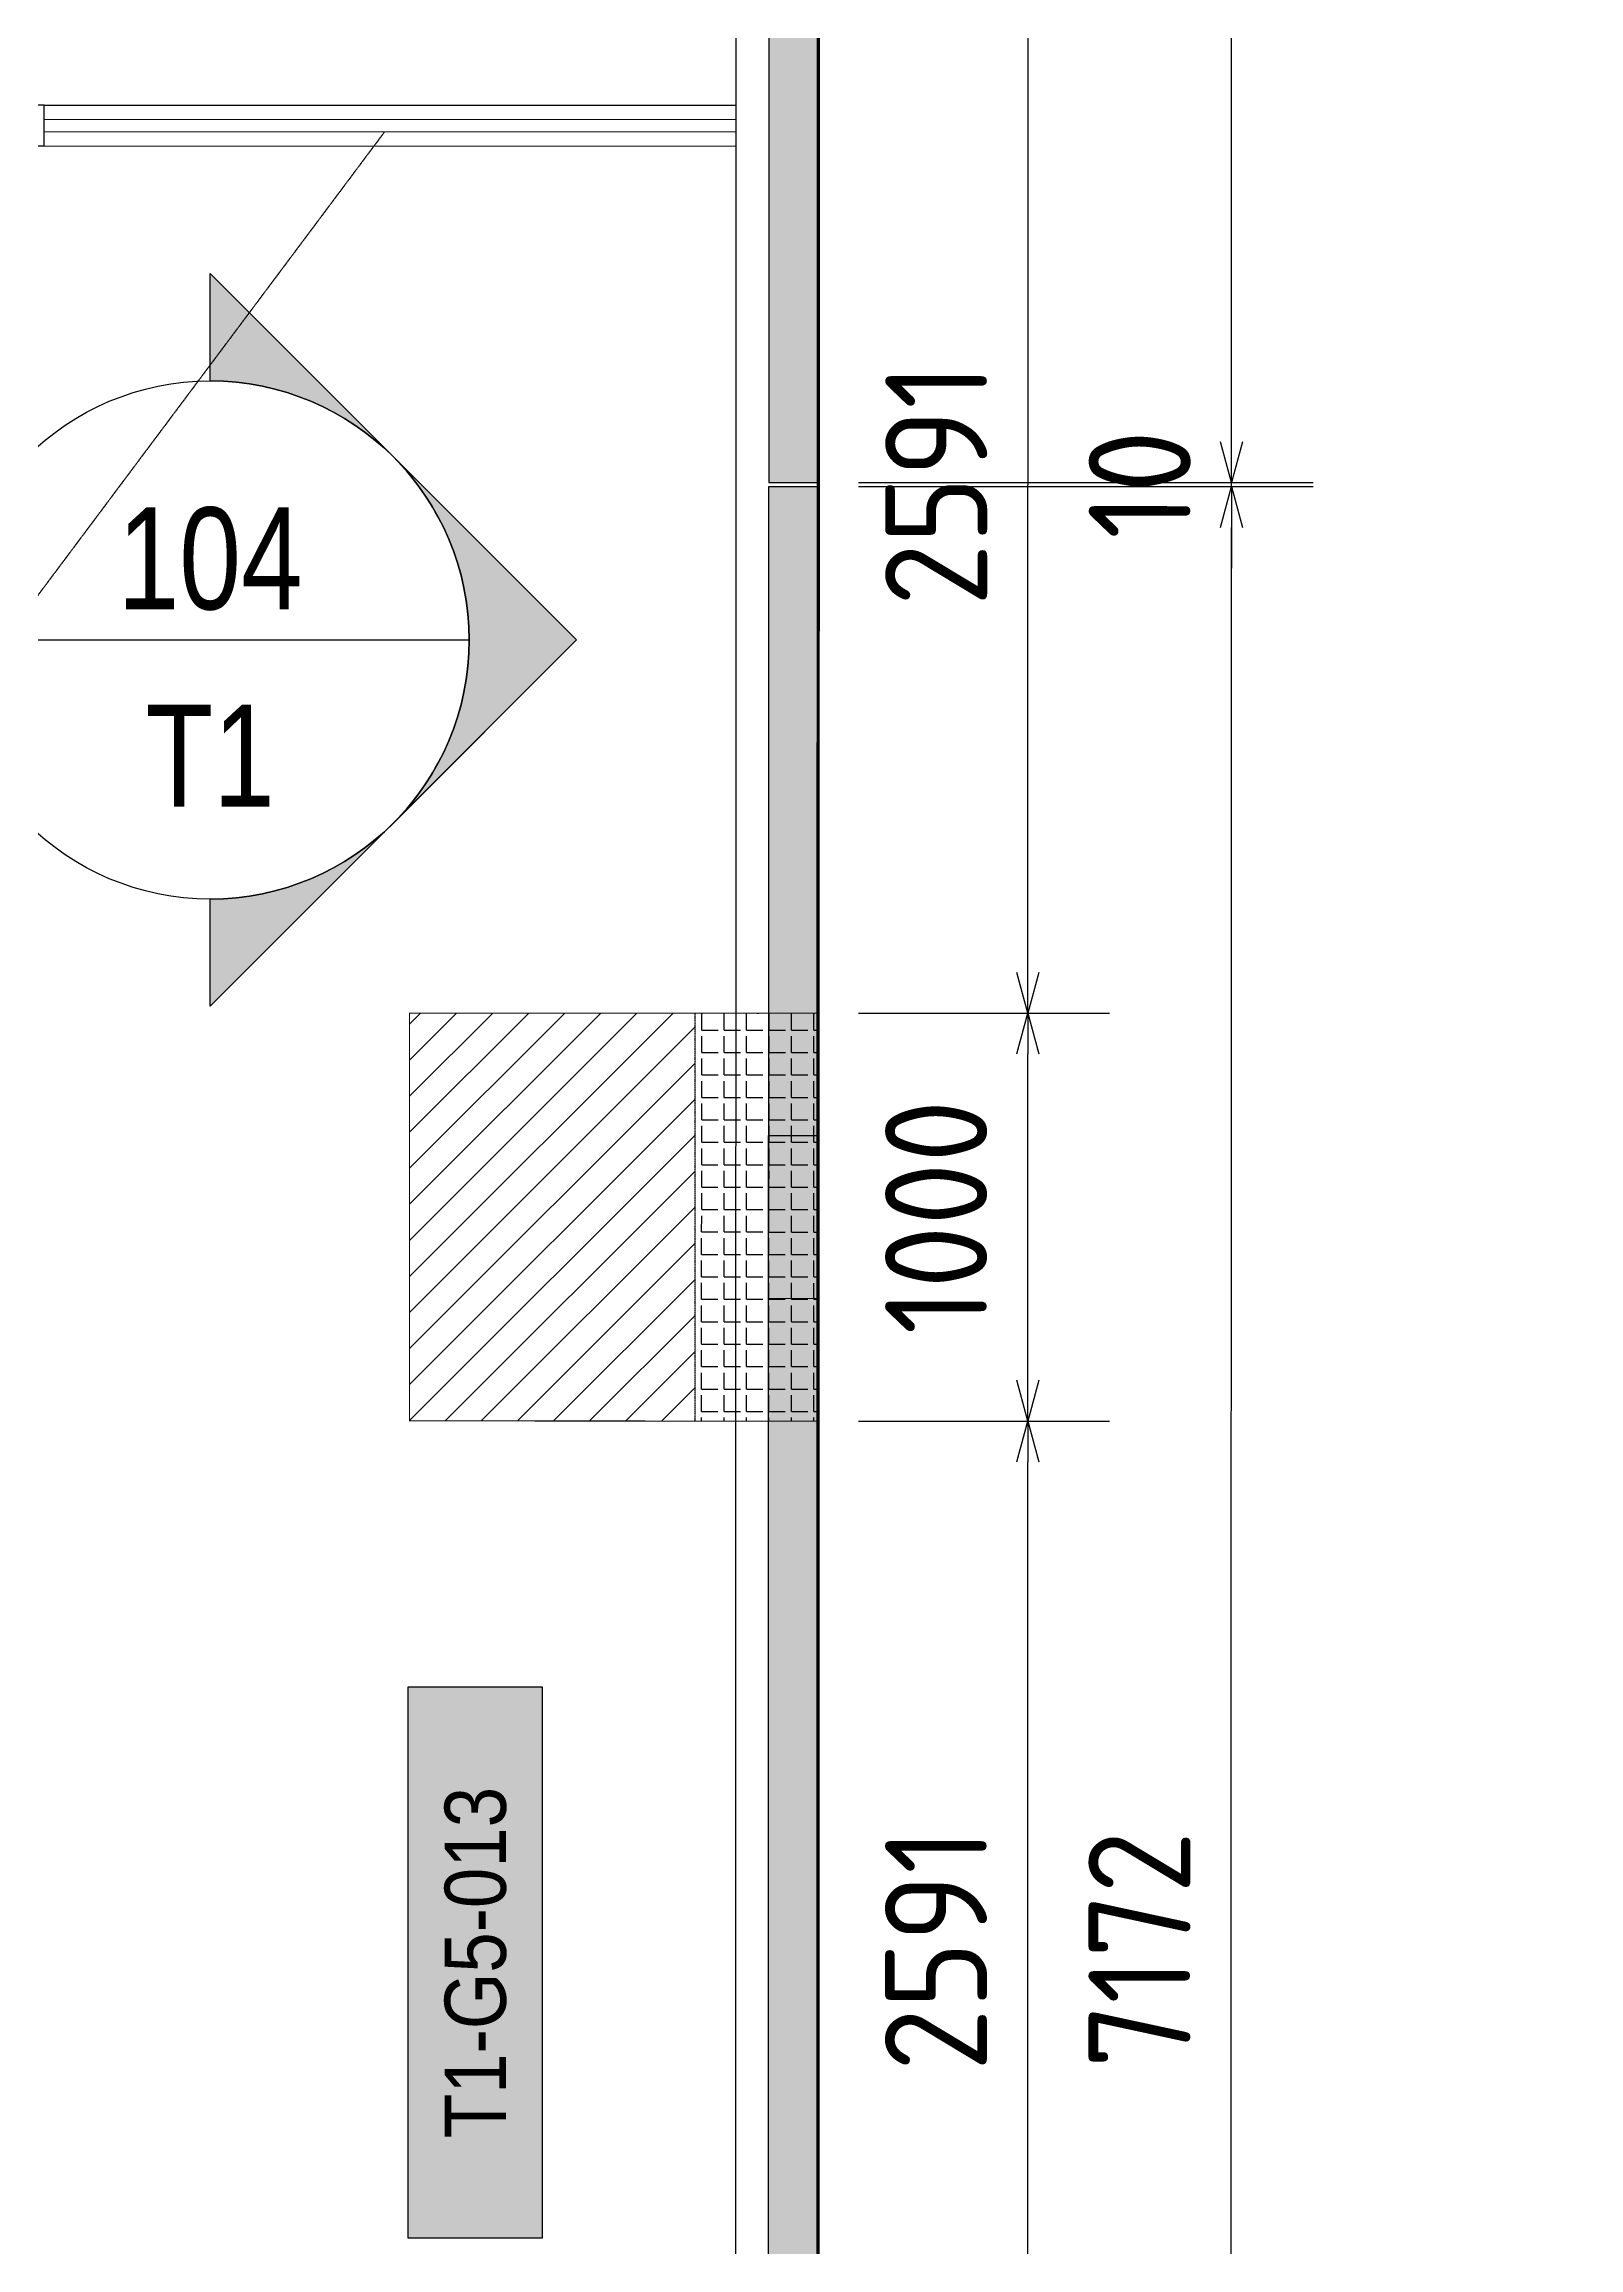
# Model space of a CAD drawing. Header units: centimetres. Extents: x -6122352 to 4157695, y -1694241 to 1947892.
# Drawn here: x 142459 to 146221, y -166526 to -161124 of the extents above; entities that cross this region are included whole.
import ezdxf
from ezdxf.enums import TextEntityAlignment as Align
from ezdxf.xclip import XClip

# ---------------------------------------------------------------- set-up
doc = ezdxf.new("R2010")
doc.units = ezdxf.units.CM
doc.header["$MEASUREMENT"] = 0
doc.header["$XCLIPFRAME"] = 2
doc.header["$PDMODE"] = 66
doc.header["$PDSIZE"] = 100
doc.linetypes.add('DASHED2', pattern=[0.375, 0.25, -0.125])
for name, color, linetype in [('00-MI-DIM', 7, 'Continuous'), ('@MI-FOOTINGS', 7, 'Continuous'), ('@MI-MEP', 7, 'Continuous'), ('@MI-REF LAYER', 7, 'Continuous'), ('@MI-TYPE-01', 30, 'Continuous'), ('@MI-TYPE-02', 6, 'Continuous'), ('B_TH_4', 7, 'Continuous'), ('PANEL-TAGS', 7, 'Continuous')]:
    doc.layers.add(name, color=color, linetype=linetype)
for name, color, linetype, lineweight, true_color in [('08-Compound Wall-3', 5, 'Continuous', 25, 0x0000ff), ('23585-XR-AR-DAMAC PLOT LIMITS$0$1-End units', 7, 'Continuous', 5, 0xf8991e), ('23585-XR-AR-DAMAC PLOT LIMITS$0$1-Open Space', 7, 'Continuous', 5, 0x90cf5a)]:
    doc.layers.add(name, color=color, linetype=linetype, lineweight=lineweight, true_color=true_color)
doc.layers.add('23585-XR-AR-END-GROUND FLOOR$0$A-LOVR-PLAN', color=251, linetype='Continuous', lineweight=9)
doc.layers.add('A-ANNO-TEXT', color=3, linetype='Continuous', lineweight=25)
doc.styles.add('Arial Narrow', font='ARIALN.TTF', dxfattribs={"width": 0.95, "height": 500})
doc.styles.add('PANELTAG_STYLE', font='arial.ttf')
doc.styles.add('Schueco-BEMSTIL', font='isocpeur.ttf', dxfattribs={"width": 0.9})
doc.styles.get("Standard").update_dxf_attribs({"font": 'arial.ttf'})
doc.dimstyles.new('LEADER', dxfattribs={"dimtxt": 0.18, "dimasz": 0.25, "dimexe": 0.18, "dimexo": 0.0625, "dimgap": 0.09, "dimtad": 0, "dimtih": 1, "dimtoh": 1, "dimdec": 4, "dimzin": 0, "dimdsep": 46, "dimtxsty": 'Standard', "dimblk": 'DOT', "dimcen": 0.09, "dimadec": 0, "dimazin": 0, "dimtfac": 1, "dimtdec": 4, "dimtofl": 0, "dimtmove": 0, "dimatfit": 3, "dimldrblk": 'DOT', "dimfxl": 1, "dimtolj": 1, "dimtzin": 0, "dimarcsym": 0})
doc.dimstyles.new('MI- JWC-TXT-2.5 MM', dxfattribs={"dimscale": 1.5, "dimtxt": 2.5, "dimasz": 1, "dimexe": 2, "dimexo": 1, "dimgap": 1, "dimtad": 1, "dimdec": 0, "dimdsep": 46, "dimtxsty": 'Schueco-BEMSTIL', "dimblk": 'OPEN30', "dimcen": 0, "dimdle": 2, "dimclrd": 140, "dimclre": 8, "dimclrt": 40, "dimadec": 0, "dimazin": 2, "dimtfac": 1, "dimtdec": 0, "dimtix": 1, "dimtmove": 2, "dimatfit": 3, "dimldrblk": 'OPEN', "dimfxl": 2, "dimlwd": -1, "dimlwe": -1, "dimarcsym": 0})

# ---------------------------------------------------------------- blocks, each defined once
blk = doc.blocks.new('23585-XR-AR-BOUNDARY WALLS AND SETBACKS')
at = {"layer": '@MI-TYPE-01'}
blk.add_line((496617.8763, 2768885.1708), (496600.2542, 2768901.3162), dxfattribs=at)
blk.add_lwpolyline([(496618.0851, 2768885.2507), (496600.3893, 2768901.4637), (496600.2542, 2768901.3162)], dxfattribs=at)
blk = doc.blocks.new('A$C9d9485f6')
at = {"layer": 'A-ANNO-TEXT', "rotation": 312.4881850805905}
blk.add_blockref('23585-XR-AR-BOUNDARY WALLS AND SETBACKS', (-2377088.5348, -1504219.2521), dxfattribs=at)
blk = doc.blocks.new('23585-XR-AR-DAMAC PLOT LIMITS')
at = {"layer": '23585-XR-AR-DAMAC PLOT LIMITS$0$1-End units', "color": 251, "true_color": 0x636466}
blk.add_lwpolyline([(496618.0851, 2768885.2507), (496611.9049, 2768878.5059), (496594.2097, 2768894.7195), (496600.3893, 2768901.4637)], close=True, dxfattribs=at)
at = {"layer": '23585-XR-AR-DAMAC PLOT LIMITS$0$1-Open Space', "color": 251, "true_color": 0x636466}
blk.add_lwpolyline([(496620.1115, 2768887.4625), (496637.8063, 2768871.2483), (496635.7795, 2768869.0365), (496618.0851, 2768885.2507), (496600.3893, 2768901.4637), (496602.4161, 2768903.6757)], close=True, dxfattribs=at)
blk = doc.blocks.new('A$Cf093b529')
at = {"layer": 'A-ANNO-TEXT'}
blk.add_blockref('23585-XR-AR-DAMAC PLOT LIMITS', (-495391.9901, -2768603.4419), dxfattribs=at)
blk = doc.blocks.new('A$C55710cd0')
at = {"color": 1, "true_color": 0xeb0000, "const_width": 0.008}
blk.add_lwpolyline([(42.2981, -24.0002), (33.1481, -24.0001), (27.1481, -24.0001), (21.1481, -24.0001), (15.1482, -24), (9.1482, -24.0001), (0.001, -24.0001), (0, 0), (9.1481, 0), (15.1482, -0.0002), (21.1481, -0.0003), (27.1479, -0.0001), (33.1479, 0), (42.2981, 0)], close=True, dxfattribs=at)
blk = doc.blocks.new('XR-AR-END-SETTING OUT PLAN')
at = {"layer": '08-Compound Wall-3'}
for p, q in [((1900, 10600), (-523.3, 10600)), ((1900, 10500), (-523.3, 10500))]:
    blk.add_line(p, q, dxfattribs=at)
blk.add_lwpolyline([(1950, 10600), (1900, 10600), (1900, 10500), (1950, 10500)], close=True, dxfattribs=at)
at = {"layer": '23585-XR-AR-END-GROUND FLOOR$0$A-LOVR-PLAN'}
blk.add_lwpolyline([(1900, 10600), (1900, 10500)], dxfattribs=at)
blk.add_lwpolyline([(1900, 10535), (1900, 10565), (-523.3, 10565), (-523.3, 10535)], close=True, dxfattribs=at)
blk = doc.blocks.new('END UNIT')
at = {"xscale": 0.001, "yscale": 0.001, "zscale": 0.001}
blk.add_blockref('XR-AR-END-SETTING OUT PLAN', (-9.1502, 0), dxfattribs=at)
blk = doc.blocks.new('TH_4')
blk.add_blockref('END UNIT', (495802.3054, 2769130.5141))
blk = doc.blocks.new('23585-XR-AR-MALDIVE-3$0$TH_4')
at = {"layer": 'B_TH_4', "xscale": 1.000039184446315, "yscale": 1.000039184446315, "zscale": 1.000039184446315}
blk.add_blockref('TH_4', (-19.4274, -108.5069), dxfattribs=at)
blk = doc.blocks.new('_Dot')
at = {"color": 0, "linetype": 'ByBlock', "lineweight": -2}
blk.add_line((-0.5, 0), (-1, 0), dxfattribs=at)
at = {"color": 0, "linetype": 'ByBlock', "const_width": 0.5}
blk.add_lwpolyline([(-0.25, 0, 1), (0.25, 0, 1)], format="xyb", close=True, dxfattribs=at)
blk = doc.blocks.new('A$C02a1aede')
at = {"color": 1, "true_color": 0xeb0000, "const_width": 0.008}
blk.add_lwpolyline([(42.2981, -24.0002), (33.1481, -24.0001), (27.1481, -24.0001), (21.1481, -24.0001), (15.1482, -24), (9.1482, -24.0001), (0.001, -24.0001), (0, 0), (9.1481, 0), (15.1482, -0.0002), (21.1481, -0.0003), (27.1479, -0.0001), (33.1479, 0), (42.2981, 0)], close=True, dxfattribs=at)
blk = doc.blocks.new('RCC COPING')
at = {"layer": '@MI-TYPE-01', "transparency": 33554679}
h = blk.add_hatch(color=8, dxfattribs=at)
h.dxf.hatch_style = 1
h.paths.add_polyline_path([(60, 200), (-60, 200), (-60, -200), (60, -200)])
at = {"layer": '@MI-TYPE-01', "color": 30}
blk.add_lwpolyline([(-60, 200), (60, 200), (60, -200), (-60, -200)], close=True, dxfattribs=at)
blk = doc.blocks.new('31309MM')
at = {"layer": '@MI-TYPE-01', "transparency": 33554679}
h = blk.add_hatch(color=30, dxfattribs=at)
h.dxf.hatch_style = 1
h.paths.add_polyline_path([(0, 120), (5581.9, 120), (5581.9, 0), (0, 0)])
h.paths.add_polyline_path([(5591.9, 0), (12764, 0), (12764, 120), (5591.9, 120)])
h.paths.add_polyline_path([(12774, 120), (18355.6, 120), (18355.6, -0.2), (12774, -0.2)])
h.paths.add_polyline_path([(18365.7, -0.2), (23537.4, -0.2), (23537.4, 120), (18365.7, 120)])
h.paths.add_polyline_path([(23547.4, 120), (30719.5, 120), (30719.5, 0), (23547.4, 0)])
h.paths.add_polyline_path([(30729.5, 0), (36309.3, 0), (36309.3, 120), (30729.5, 120)])
at = {"layer": '@MI-TYPE-01', "color": 30}
for points in [[(23547.4, 120), (30719.5, 120), (30719.5, 0), (23547.4, 0)], [(30729.5, 0), (36309.3, 0), (36309.3, 120), (30729.5, 120)]]:
    blk.add_lwpolyline(points, close=True, dxfattribs=at)
at = {"layer": '@MI-TYPE-01', "color": 240, "true_color": 0xed1f24, "rotation": 89.95700707059105}
blk.add_blockref('RCC COPING', (28928.8, 60.2), dxfattribs=at)
blk = doc.blocks.new('A$Ceca04276')
at = {"layer": '@MI-TYPE-01', "color": 30, "rotation": 89.98971944707202}
blk.add_blockref('31309MM', (0.5, 9.9), dxfattribs=at)
blk = doc.blocks.new('T1-FOOTING')
at = {"transparency": 33554679}
h = blk.add_hatch(dxfattribs=at)
h.set_pattern_fill('ANGLE', color=256, scale=500)
h.set_pattern_definition([(0, (0, 0), (0, 137.5), [100, -37.5]), (90, (0, 0), (-137.5, 8e-15), [100, -37.5])])
h.paths.add_polyline_path([(-500, -300), (500, -300), (500, 0), (-500, 0)])
h.paths.add_polyline_path([(-499.75, -299.75), (499.75, -299.75), (499.75, -0.25), (-499.75, -0.25)], flags=16)
h = blk.add_hatch(dxfattribs=at)
h.set_pattern_fill('ANGLE', color=8, scale=200)
h.set_pattern_definition([(0, (0, 0), (0, 55), [40, -15]), (90, (0, 0), (-55, 3e-15), [40, -15])])
h.paths.add_polyline_path([(500, -300), (500, 0), (-500, 0), (-500, -300)])
h = blk.add_hatch(dxfattribs=at)
h.set_pattern_fill('ANSI31', color=8, scale=500)
h.paths.add_polyline_path([(500, -1000), (500, -300), (-500, -300), (-500, -1000)])
at = {"layer": '@MI-TYPE-01', "color": 240, "linetype": 'DASHED2', "true_color": 0xed1f24}
blk.add_line((-500, -300), (500, -300), dxfattribs=at)
at = {"layer": '@MI-TYPE-01', "color": 240, "true_color": 0xed1f24, "const_width": 2.5}
blk.add_lwpolyline([(-500, 0), (500, 0), (500, -1000), (-500, -1000)], close=True, dxfattribs=at)
blk = doc.blocks.new('_Open30')
at = {"color": 0, "linetype": 'ByBlock', "lineweight": -2}
for p, q in [((-1, 0.268), (0, 0)), ((0, 0), (-1, -0.268)), ((0, 0), (-1, 0))]:
    blk.add_line(p, q, dxfattribs=at)
blk = doc.blocks.new('*D986')
at = {"layer": '00-MI-DIM', "color": 8, "transparency": 16777216}
for p, q in [((144455.1, -162208.5), (145569.1, -162208.7)), ((144453.8, -169380.6), (145567.8, -169380.8))]:
    blk.add_line(p, q, dxfattribs=at)
at = {"layer": '00-MI-DIM', "color": 140, "transparency": 16777216}
blk.add_line((145367.8, -169280.8), (145369.1, -162308.7), dxfattribs=at)
at = {"layer": 'Defpoints', "color": 0, "transparency": 16777216}
for p in [(144355.1, -162208.5), (145369.1, -162208.7), (144353.8, -169380.6)]:
    blk.add_point(p, dxfattribs=at)
at = {"layer": '00-MI-DIM', "color": 140, "transparency": 16777216, "xscale": 100, "yscale": 100, "zscale": 100}
for p, rotation in [((145369.1, -162208.7), 89.98973417893167), ((145367.8, -169380.8), 269.9897341789317)]:
    blk.add_blockref('_Open30', p, dxfattribs=dict(at, rotation=rotation))
at = {"layer": '00-MI-DIM', "color": 40, "transparency": 16777216, "insert": (145143.4, -165794.7), "char_height": 250, "attachment_point": 5, "rotation": 89.9897, "style": 'Schueco-BEMSTIL'}
blk.add_mtext('7172', dxfattribs=at)
blk = doc.blocks.new('_Open')
at = {"color": 0, "linetype": 'ByBlock', "lineweight": -2}
for p, q in [((-1, 0.2), (0, 0)), ((-1, -0.2), (0, 0)), ((0, 0), (-1, 0))]:
    blk.add_line(p, q, dxfattribs=at)
blk = doc.blocks.new('*D987')
at = {"layer": '00-MI-DIM', "color": 140, "transparency": 16777216}
for p, q in [((145369.1, -162098.7), (145369.1, -161998.7)), ((145369.1, -162208.7), (145369.1, -162198.7)), ((145369.1, -162308.7), (145369, -162408.7))]:
    blk.add_line(p, q, dxfattribs=at)
at = {"layer": '00-MI-DIM', "color": 8, "transparency": 16777216}
for p, q in [((144455.1, -162198.5), (145569.1, -162198.7)), ((144455.1, -162208.5), (145569.1, -162208.7))]:
    blk.add_line(p, q, dxfattribs=at)
at = {"layer": 'Defpoints', "color": 0, "transparency": 16777216}
for p in [(144355.1, -162198.5), (144355.1, -162208.5), (145369.1, -162198.7)]:
    blk.add_point(p, dxfattribs=at)
at = {"layer": '00-MI-DIM', "color": 140, "transparency": 16777216, "xscale": 100, "yscale": 100, "zscale": 100}
for p, rotation in [((145369.1, -162198.7), 269.9897341789317), ((145369.1, -162208.7), 89.98973417893167)]:
    blk.add_blockref('_Open30', p, dxfattribs=dict(at, rotation=rotation))
at = {"layer": '00-MI-DIM', "color": 40, "transparency": 16777216, "insert": (145144.1, -162203.6), "char_height": 250, "attachment_point": 5, "rotation": 89.9897, "style": 'Schueco-BEMSTIL'}
blk.add_mtext('10', dxfattribs=at)
blk = doc.blocks.new('*D988')
at = {"layer": '00-MI-DIM', "color": 8, "transparency": 16777216}
for p, q in [((144455.9, -156618.7), (145570.1, -156618.9)), ((144455.1, -162198.5), (145569.1, -162198.7))]:
    blk.add_line(p, q, dxfattribs=at)
at = {"layer": '00-MI-DIM', "color": 140, "transparency": 16777216}
blk.add_line((145369.1, -162098.7), (145370.1, -156718.9), dxfattribs=at)
at = {"layer": 'Defpoints', "color": 0, "transparency": 16777216}
for p in [(144355.9, -156618.7), (145370.1, -156618.9), (144355.1, -162198.5)]:
    blk.add_point(p, dxfattribs=at)
at = {"layer": '00-MI-DIM', "color": 140, "transparency": 16777216, "xscale": 100, "yscale": 100, "zscale": 100}
for p, rotation in [((145370.1, -156618.9), 89.98973417893167), ((145369.1, -162198.7), 269.9897341789317)]:
    blk.add_blockref('_Open30', p, dxfattribs=dict(at, rotation=rotation))
at = {"layer": '00-MI-DIM', "color": 40, "transparency": 16777216, "insert": (145144.6, -159408.7), "char_height": 250, "attachment_point": 5, "rotation": 89.9897, "style": 'Schueco-BEMSTIL'}
blk.add_mtext('5580', dxfattribs=at)
blk = doc.blocks.new('*D1004')
at = {"layer": '@MI-TYPE-02', "color": 8, "transparency": 16777216}
for p, q in [((144454.6, -164499.2), (145070, -164499.3)), ((144454.2, -167090.1), (145069.6, -167090.2))]:
    blk.add_line(p, q, dxfattribs=at)
at = {"layer": '@MI-TYPE-02', "color": 140, "transparency": 16777216}
blk.add_line((144869.6, -166990.1), (144870, -164599.3), dxfattribs=at)
at = {"layer": 'Defpoints', "color": 0, "transparency": 16777216}
for p in [(144354.6, -164499.2), (144870, -164499.3), (144354.2, -167090.1)]:
    blk.add_point(p, dxfattribs=at)
at = {"layer": '@MI-TYPE-02', "color": 140, "transparency": 16777216, "xscale": 100, "yscale": 100, "zscale": 100}
for p, rotation in [((144870, -164499.3), 89.98984397145455), ((144869.6, -167090.1), 269.9898439714545)]:
    blk.add_blockref('_Open30', p, dxfattribs=dict(at, rotation=rotation))
at = {"layer": '@MI-TYPE-02', "color": 40, "transparency": 16777216, "insert": (144644.8, -165794.7), "char_height": 250, "attachment_point": 5, "rotation": 89.9898, "style": 'Schueco-BEMSTIL'}
blk.add_mtext('2591', dxfattribs=at)
blk = doc.blocks.new('*D1005')
at = {"layer": '@MI-TYPE-02', "color": 8, "transparency": 16777216}
for p, q in [((144454.7, -163499.2), (145070.2, -163499.3)), ((144454.6, -164499.2), (145070, -164499.3))]:
    blk.add_line(p, q, dxfattribs=at)
at = {"layer": '@MI-TYPE-02', "color": 140, "transparency": 16777216}
blk.add_line((144870, -164399.3), (144870.2, -163599.3), dxfattribs=at)
at = {"layer": 'Defpoints', "color": 0, "transparency": 16777216}
for p in [(144354.7, -163499.2), (144870.2, -163499.3), (144354.6, -164499.2)]:
    blk.add_point(p, dxfattribs=at)
at = {"layer": '@MI-TYPE-02', "color": 140, "transparency": 16777216, "xscale": 100, "yscale": 100, "zscale": 100}
for p, rotation in [((144870.2, -163499.3), 89.98984397145455), ((144870, -164499.3), 269.9898439714545)]:
    blk.add_blockref('_Open30', p, dxfattribs=dict(at, rotation=rotation))
at = {"layer": '@MI-TYPE-02', "color": 40, "transparency": 16777216, "insert": (144645.1, -163999.3), "char_height": 250, "attachment_point": 5, "rotation": 89.9898, "style": 'Schueco-BEMSTIL'}
blk.add_mtext('1000', dxfattribs=at)
blk = doc.blocks.new('*D1006')
at = {"layer": '@MI-TYPE-02', "color": 8, "transparency": 16777216}
for p, q in [((144455.2, -160907.8), (145070.6, -160907.9)), ((144454.7, -163499.2), (145070.1, -163499.3))]:
    blk.add_line(p, q, dxfattribs=at)
at = {"layer": '@MI-TYPE-02', "color": 140, "transparency": 16777216}
blk.add_line((144870.2, -163399.3), (144870.6, -161007.9), dxfattribs=at)
at = {"layer": 'Defpoints', "color": 0, "transparency": 16777216}
for p in [(144355.2, -160907.8), (144870.6, -160907.9), (144354.7, -163499.2)]:
    blk.add_point(p, dxfattribs=at)
at = {"layer": '@MI-TYPE-02', "color": 140, "transparency": 16777216, "xscale": 100, "yscale": 100, "zscale": 100}
for p, rotation in [((144870.6, -160907.9), 89.98984397145455), ((144870.1, -163499.3), 269.9898439714545)]:
    blk.add_blockref('_Open30', p, dxfattribs=dict(at, rotation=rotation))
at = {"layer": '@MI-TYPE-02', "color": 40, "transparency": 16777216, "insert": (144645.4, -162203.6), "char_height": 250, "attachment_point": 5, "rotation": 89.9898, "style": 'Schueco-BEMSTIL'}
blk.add_mtext('2591', dxfattribs=at)
blk = doc.blocks.new('*U3662')
h = blk.add_hatch(color=94)
edge = h.paths.add_edge_path()
edge.add_line((0, 6.35), (0, 8.98))
edge.add_line((0, 8.98), (8.98, 0))
edge.add_line((8.98, 0), (0, -8.98))
edge.add_line((0, -8.98), (0, -6.35))
edge.add_arc((0, 0), 6.35, 270, 450)
at = {"color": 94}
blk.add_line((-6.35, 0), (6.35, 0), dxfattribs=at)
blk.add_lwpolyline([(0, 6.35), (0, 8.98), (8.98, 0), (0, -8.98), (0, -6.35, 1)], format="xyb", close=True, dxfattribs=at)
blk.add_lwpolyline([(4.49, -4.49, 0.414214), (4.49, 4.49), (8.98, 0), (4.49, -4.49)], format="xyb", close=True)
blk.add_circle((0, 0), 6.35, dxfattribs=at)
at = {"style": 'Arial Narrow', "width": 0.95, "flags": 8}
blk.add_attdef('VIEWNUMBER', text='', height=2.5, dxfattribs=at).set_placement((0, 0), align=Align.BOTTOM_CENTER)
blk.add_attdef('SHEETNUMBER', text='', height=2.5, dxfattribs=at).set_placement((0, -1.588), align=Align.TOP_CENTER)
blk = doc.blocks.new('PANELTAG')
at = {"layer": 'PANEL-TAGS', "color": 1}
blk.add_lwpolyline([(-13.5, -3.3), (13.5, -3.3), (13.5, 3.3), (-13.5, 3.3)], close=True, dxfattribs=at)
at = {"layer": 'PANEL-TAGS', "color": 40, "true_color": 0xffd700}
blk.add_solid([(-13.5, -3.3), (13.5, -3.3), (-13.5, 3.3), (13.5, 3.3)], dxfattribs=at)
at = {"layer": 'PANEL-TAGS', "color": 5, "style": 'PANELTAG_STYLE', "width": 0.85}
blk.add_attdef('TAGNO', text='', height=3, dxfattribs=at).set_placement((0, 0), align=Align.MIDDLE)

msp = doc.modelspace()

# ---------------------------------------------------------------- block references
at = {"layer": '@MI-MEP', "color": 10, "xscale": 1000, "yscale": 1000, "zscale": 1000, "rotation": 179.9905142653792}
msp.add_blockref('A$C55710cd0', (144354.53774, -174774.35951), dxfattribs=at)
at = {"layer": '@MI-REF LAYER', "xscale": 1000, "yscale": 1000, "zscale": 1000}
msp.add_blockref('A$C9d9485f6', (-23958.95046, 48155.57226), dxfattribs=at)
at = {"layer": '@MI-REF LAYER', "xscale": 1000, "yscale": 1000, "zscale": 1000, "rotation": 312.4882903633292}
msp.add_blockref('A$Cf093b529', (-891608.73293, 539022.72011), dxfattribs=at)
at = {"layer": '@MI-TYPE-02', "rotation": 0.0001762041530206094}
msp.add_blockref('A$Ceca04276', (144349.16748, -192937.95171), dxfattribs=at)

# ---------------------------------------------------------------- dimensions: what is measured, and where the dimension line sits
at = {"layer": '00-MI-DIM'}
for base, p1, p2, picture, middle in [((145370.07933, -156618.86019), (144355.07312, -162198.50495), (144355.90763, -156618.67847), '*D988', (145144.57946, -159408.73309)), ((145369.07958, -162198.68663), (144355.07135, -162208.50495), (144355.07312, -162198.50495), '*D987', (145144.07869, -162203.64632)), ((145369.07779, -162208.68663), (144353.80652, -169380.61246), (144355.07135, -162208.50495), '*D986', (145143.43527, -165794.70007))]:
    dim = msp.add_linear_dim(base=base, p1=p1, p2=p2, angle=89.98973418, dimstyle='MI- JWC-TXT-2.5 MM', dxfattribs=at)
    dim.commit()
    dim.dimension.update_dxf_attribs({"geometry": picture, "text_midpoint": middle})
at = {"layer": '@MI-TYPE-02'}
for base, p1, p2, picture, middle in [((144870.60031, -160907.89378), (144354.69507, -163499.20743), (144355.15938, -160907.80241), '*D1006', (144645.37064, -162203.55641)), ((144870.19213, -163499.29881), (144354.56706, -164499.20743), (144354.69507, -163499.20743), '*D1005', (144645.10351, -163999.25892)), ((144870.01488, -164499.29879), (144354.21188, -167090.05046), (144354.56706, -164499.20743), '*D1004', (144644.78526, -165794.68042))]:
    dim = msp.add_linear_dim(base=base, p1=p1, p2=p2, angle=89.98984397, dimstyle='MI- JWC-TXT-2.5 MM', dxfattribs=at)
    dim.commit()
    dim.dimension.update_dxf_attribs({"geometry": picture, "text_midpoint": middle})

# ---------------------------------------------------------------- next in the draw order: block references
at = {"layer": '@MI-REF LAYER'}
ref = msp.add_blockref('23585-XR-AR-MALDIVE-3$0$TH_4', (496430283.61092, 2768891468.8053), dxfattribs=dict(at, xscale=1000, yscale=1000, zscale=1000, rotation=179.9898040385197))
XClip(ref).set_block_clipping_path([(495835.3956326358, 2769154.4543538112), (495826.293721729, 2769154.4143473404), (495820.2937174509, 2769154.414309849), (495814.2938501886, 2769154.4141248981), (495808.2939881049, 2769154.4142225217), (495802.2938479525, 2769154.4143324895), (495793.3574549216, 2769154.4546722355), (495793.3584157182, 2769130.5148845995), (495835.3955683028, 2769130.5152833732)])

# ---------------------------------------------------------------- next in the draw order: block references
at = {"layer": '00-MI-DIM'}
ref = msp.add_blockref('*U3662', (142865.91526, -162584.61947), dxfattribs=dict(at, xscale=100, yscale=100, zscale=100))
ref.add_attrib('VIEWNUMBER', '104', dxfattribs={"layer": '0', "height": 250, "style": 'Arial Narrow', "width": 0.95}).set_placement((142865.91526, -162584.61947), align=Align.BOTTOM_CENTER)
ref.add_attrib('SHEETNUMBER', 'T1', dxfattribs={"layer": '0', "height": 250, "style": 'Arial Narrow', "width": 0.95}).set_placement((142865.91526, -162743.36947), align=Align.TOP_CENTER)
at = {"layer": '@MI-FOOTINGS', "color": 240, "true_color": 0xed1f24, "xscale": -1, "rotation": 269.9897341781252}
msp.add_blockref('T1-FOOTING', (144354.60548, -163999.20742), dxfattribs=at)
at = {"layer": '@MI-REF LAYER', "color": 10, "xscale": 1000, "yscale": 1000, "zscale": 1000, "rotation": 179.9893265042863}
msp.add_blockref('A$C02a1aede', (144354.4205, -174772.92217), dxfattribs=at)
at = {"layer": 'PANEL-TAGS'}
ref = msp.add_blockref('PANELTAG', (143515.7568, -165826.59824), dxfattribs=dict(at, xscale=50.00000000000001, yscale=50.00000000000001, zscale=50.00000000000001, rotation=90.00000000000001))
ref.add_attrib('TAGNO', 'T1-G5-013', dxfattribs={"color": 5, "height": 150, "rotation": 90, "style": 'PANELTAG_STYLE', "width": 0.85}).set_placement((143515.7568, -165826.59824), align=Align.MIDDLE_CENTER)

# ---------------------------------------------------------------- next in the draw order: leaders
at = {"layer": '@MI-REF LAYER', "linetype": 'DASHED2'}
msp.add_leader([(143293.56457, -161338.72542), (140169.79267, -165515.7332)], dimstyle='LEADER', dxfattribs=at)

doc.saveas('drawing.dxf')
